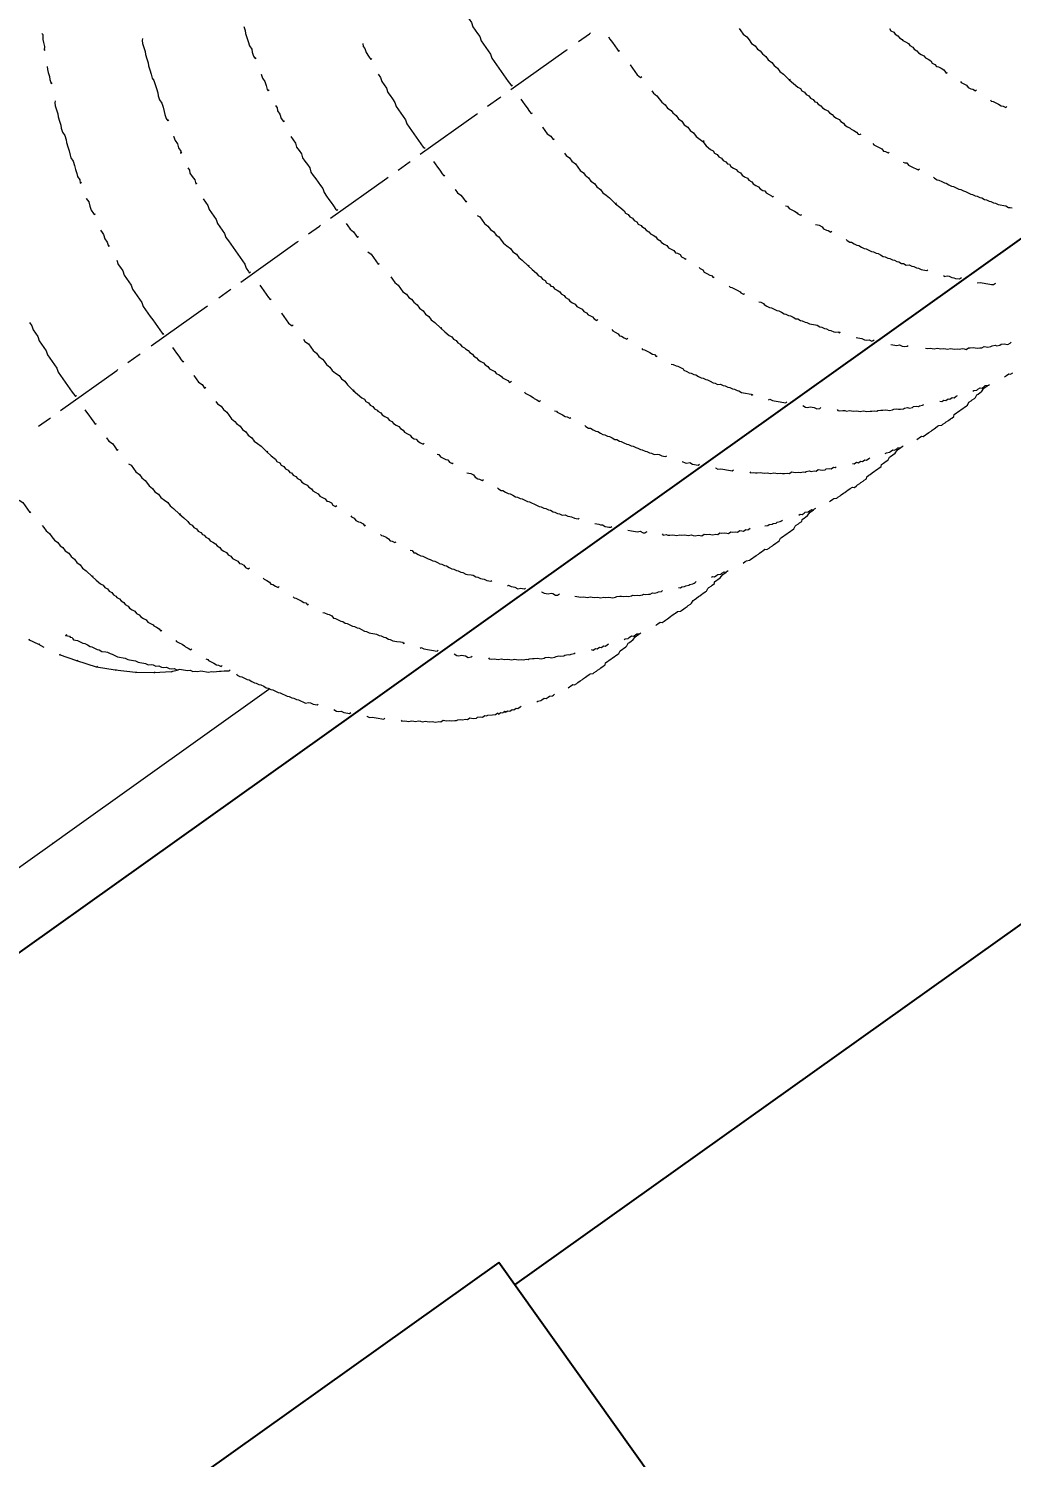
# Model space of a CAD drawing. Header units: feet. Extents: x 2321988 to 2329858, y 6722724 to 6730499.
# Drawn here: x 2326058.791 to 2326059.378, y 6726858.373 to 6726859.227 of the extents above; entities that cross this region are included whole.
import ezdxf

# ---------------------------------------------------------------- set-up
doc = ezdxf.new("R2010")
doc.units = ezdxf.units.FT
doc.header["$MEASUREMENT"] = 0
doc.header["$PDSIZE"] = 5
doc.layers.add('BESS Dimensions', color=3, linetype='Continuous')
doc.layers.add('C-BESS-EQUIPMENT', color=255, linetype='Continuous')
doc.styles.add('TG_DIMS', font='arial.ttf')
doc.dimstyles.new('TG-PROPOSED-ANNO', dxfattribs={"dimtxt": 0.1, "dimasz": 0.1, "dimexe": 0.05, "dimexo": 0.05, "dimgap": 0.02, "dimtad": 0, "dimtih": 1, "dimtoh": 1, "dimdsep": 46, "dimtxsty": 'TG_DIMS', "dimcen": 0, "dimclrd": 256, "dimclre": 256, "dimclrt": 256, "dimaunit": 1, "dimadec": 6, "dimazin": 2, "dimtfac": 1, "dimtofl": 0, "dimtmove": 1, "dimatfit": 3, "dimfxl": 1, "dimtolj": 1, "dimtzin": 0, "dimarcsym": 0})

# ---------------------------------------------------------------- blocks, each defined once
blk = doc.blocks.new('Midpoint Site Plan$0$P1730-01-0001')
at = {"color": 0, "linetype": 'ByBlock', "lineweight": -2}
blk.add_line((6.806, 34.998), (39.37, 34.998), dxfattribs=at)
blk.add_lwpolyline([(6.806, 35.194), (-6.806, 35.194), (-6.806, -35.194), (6.806, -35.194)], close=True, dxfattribs=at)
blk = doc.blocks.new('Midpoint Site Plan$0$A$C71e53a02')
at = {"lineweight": 9}
for points in [[(5.252, 2.275), (5.252, 2.266), (5.233, 2.236), (5.223, 2.217), (5.213, 2.188), (5.194, 2.168), (5.204, 2.168)], [(5.145, 2.061), (5.135, 2.042), (5.126, 2.022), (5.116, 1.993), (5.106, 1.973), (5.096, 1.944), (5.106, 1.944)], [(5.096, 1.944), (5.096, 1.944)], [(5.048, 1.827), (5.038, 1.817), (5.028, 1.798), (5.019, 1.769), (5.009, 1.739), (4.999, 1.72), (4.989, 1.691), (4.98, 1.661), (4.97, 1.642), (4.96, 1.613), (4.96, 1.584), (4.95, 1.554), (4.941, 1.535), (4.931, 1.506), (4.921, 1.476), (4.911, 1.447), (4.902, 1.428), (4.902, 1.398), (4.892, 1.369), (4.882, 1.34), (4.872, 1.311), (4.863, 1.291), (4.863, 1.262), (4.853, 1.242), (4.863, 1.242)], [(5.818, 1.827), (5.808, 1.817), (5.798, 1.798), (5.788, 1.769), (5.779, 1.739), (5.769, 1.72), (5.759, 1.691), (5.749, 1.661), (5.74, 1.642), (5.73, 1.613), (5.72, 1.584), (5.71, 1.554), (5.71, 1.535), (5.701, 1.506), (5.691, 1.476), (5.681, 1.447), (5.671, 1.428), (5.662, 1.398), (5.662, 1.369), (5.652, 1.34), (5.642, 1.311), (5.632, 1.291), (5.623, 1.262), (5.623, 1.242), (5.632, 1.242)], [(6.461, 1.476), (6.451, 1.447), (6.441, 1.428), (6.432, 1.398), (6.422, 1.369), (6.412, 1.34), (6.412, 1.311), (6.402, 1.291), (6.393, 1.262), (6.393, 1.242), (6.402, 1.242)], [(4.824, 1.126), (4.824, 1.096), (4.814, 1.067), (4.804, 1.038), (4.804, 1.009), (4.804, 0.999), (4.814, 0.999)], [(4.824, 1.126), (4.824, 1.126)], [(5.593, 1.126), (5.584, 1.096), (5.584, 1.067), (5.574, 1.038), (5.574, 1.009), (5.564, 0.999), (5.574, 0.999)], [(5.593, 1.126), (5.593, 1.126)], [(6.363, 1.126), (6.354, 1.096), (6.354, 1.067), (6.344, 1.038), (6.334, 1.009), (6.334, 0.999), (6.344, 0.999)], [(6.363, 1.126), (6.363, 1.126)], [(4.775, 0.882), (4.775, 0.862), (4.775, 0.843), (4.765, 0.814), (4.765, 0.784), (4.755, 0.755), (4.765, 0.755)], [(5.545, 0.882), (5.545, 0.862), (5.535, 0.843), (5.535, 0.814), (5.535, 0.784), (5.525, 0.755), (5.535, 0.755)], [(6.315, 0.882), (6.315, 0.862), (6.305, 0.843), (6.305, 0.814), (6.295, 0.784), (6.295, 0.755), (6.305, 0.755)], [(7.084, 0.882), (7.075, 0.862), (7.075, 0.843), (7.065, 0.814), (7.065, 0.784), (7.065, 0.755), (7.075, 0.755)], [(3.976, 0.638), (3.976, 0.609), (3.966, 0.58), (3.966, 0.551), (3.966, 0.521), (3.956, 0.492), (3.956, 0.463), (3.956, 0.434), (3.956, 0.404), (3.947, 0.375), (3.947, 0.346), (3.947, 0.317), (3.947, 0.287), (3.947, 0.258), (3.937, 0.229), (3.937, 0.2), (3.937, 0.171), (3.937, 0.141), (3.937, 0.112), (3.937, 0.083), (3.937, 0.054), (3.937, 0.024), (3.937, 0.015), (3.947, 0.015)], [(4.746, 0.638), (4.736, 0.609), (4.736, 0.58), (4.736, 0.551), (4.726, 0.521), (4.726, 0.492), (4.726, 0.463), (4.726, 0.434), (4.716, 0.404), (4.716, 0.375), (4.716, 0.346), (4.716, 0.317), (4.716, 0.287), (4.707, 0.258), (4.707, 0.229), (4.707, 0.2), (4.707, 0.171), (4.707, 0.141), (4.707, 0.112), (4.707, 0.083), (4.707, 0.054), (4.707, 0.024), (4.707, 0.015), (4.716, 0.015)], [(5.506, 0.638), (5.506, 0.609), (5.506, 0.58), (5.496, 0.551), (5.496, 0.521), (5.496, 0.492), (5.496, 0.463), (5.486, 0.434), (5.486, 0.404), (5.486, 0.375), (5.486, 0.346), (5.477, 0.317), (5.477, 0.287), (5.477, 0.258), (5.477, 0.229), (5.477, 0.2), (5.477, 0.171), (5.477, 0.141), (5.477, 0.112), (5.477, 0.083), (5.467, 0.054), (5.467, 0.024), (5.467, 0.015), (5.477, 0.015)], [(6.276, 0.638), (6.276, 0.609), (6.276, 0.58), (6.266, 0.551), (6.266, 0.521), (6.266, 0.492), (6.256, 0.463), (6.256, 0.434), (6.256, 0.404), (6.256, 0.375), (6.246, 0.346), (6.246, 0.317), (6.246, 0.287), (6.246, 0.258), (6.246, 0.229), (6.246, 0.2), (6.237, 0.171), (6.237, 0.141), (6.237, 0.112), (6.237, 0.083), (6.237, 0.054), (6.237, 0.024), (6.237, 0.015), (6.246, 0.015)], [(7.045, 0.638), (7.045, 0.609), (7.036, 0.58), (7.036, 0.551), (7.036, 0.521), (7.026, 0.492), (7.026, 0.463), (7.026, 0.434), (7.026, 0.404), (7.016, 0.375), (7.016, 0.346), (7.016, 0.317), (7.016, 0.287), (7.016, 0.258), (7.006, 0.229), (7.006, 0.2), (7.006, 0.171), (7.006, 0.141), (7.006, 0.112), (7.006, 0.083), (7.006, 0.054), (7.006, 0.024), (7.006, 0.015), (7.016, 0.015)], [(7.815, 0.638), (7.806, 0.609), (7.806, 0.58), (7.806, 0.551), (7.796, 0.521), (7.796, 0.492), (7.796, 0.463), (7.796, 0.434), (7.786, 0.404), (7.786, 0.375), (7.786, 0.346), (7.786, 0.317), (7.786, 0.287), (7.776, 0.258), (7.776, 0.229), (7.776, 0.2), (7.776, 0.171), (7.776, 0.141), (7.776, 0.112), (7.776, 0.083), (7.776, 0.054), (7.776, 0.024), (7.776, 0.015), (7.786, 0.015)], [(3.937, -0.102), (3.937, -0.122), (3.937, -0.151), (3.937, -0.18), (3.937, -0.21), (3.937, -0.229), (3.947, -0.229)], [(4.707, -0.102), (4.707, -0.122), (4.707, -0.151), (4.707, -0.18), (4.707, -0.21), (4.707, -0.229), (4.716, -0.229)], [(5.477, -0.102), (5.477, -0.122), (5.477, -0.151), (5.477, -0.18), (5.477, -0.21), (5.477, -0.229), (5.486, -0.229)], [(6.237, -0.102), (6.237, -0.122), (6.237, -0.151), (6.246, -0.18), (6.246, -0.21), (6.246, -0.229), (6.256, -0.229)], [(7.006, -0.102), (7.006, -0.122), (7.006, -0.151), (7.006, -0.18), (7.006, -0.21), (7.006, -0.229), (7.016, -0.229)], [(7.776, -0.102), (7.776, -0.122), (7.776, -0.151), (7.776, -0.18), (7.776, -0.21), (7.776, -0.229), (7.786, -0.229)], [(8.546, -0.102), (8.546, -0.122), (8.546, -0.151), (8.546, -0.18), (8.546, -0.21), (8.546, -0.229), (8.556, -0.229)], [(3.177, -0.356), (3.187, -0.385), (3.187, -0.414), (3.187, -0.443), (3.187, -0.473), (3.196, -0.473)], [(3.947, -0.356), (3.947, -0.356)], [(3.947, -0.356), (3.947, -0.385), (3.956, -0.414), (3.956, -0.443), (3.956, -0.473), (3.966, -0.473)], [(4.716, -0.356), (4.716, -0.356)], [(4.716, -0.356), (4.716, -0.385), (4.716, -0.414), (4.726, -0.443), (4.726, -0.473), (4.736, -0.473)], [(5.486, -0.356), (5.486, -0.356)], [(5.486, -0.356), (5.486, -0.385), (5.486, -0.414), (5.486, -0.443), (5.496, -0.473), (5.506, -0.473)], [(6.246, -0.356), (6.246, -0.356)], [(6.246, -0.356), (6.256, -0.385), (6.256, -0.414), (6.256, -0.443), (6.256, -0.473), (6.266, -0.473)], [(7.016, -0.356), (7.016, -0.356)], [(7.016, -0.356), (7.016, -0.385), (7.026, -0.414), (7.026, -0.443), (7.026, -0.473), (7.036, -0.473)], [(7.786, -0.356), (7.786, -0.356)], [(7.786, -0.356), (7.786, -0.385), (7.786, -0.414), (7.796, -0.443), (7.796, -0.473), (7.806, -0.473)], [(8.556, -0.356), (8.556, -0.356)], [(8.556, -0.356), (8.556, -0.385), (8.556, -0.414), (8.556, -0.443), (8.566, -0.473), (8.575, -0.473)], [(3.187, -0.473), (3.187, -0.473)], [(3.956, -0.473), (3.956, -0.473)], [(4.726, -0.473), (4.726, -0.473)], [(5.496, -0.473), (5.496, -0.473)], [(6.256, -0.473), (6.256, -0.473)], [(7.026, -0.473), (7.026, -0.473)], [(7.796, -0.473), (7.796, -0.473)], [(8.566, -0.473), (8.566, -0.473)], [(3.206, -0.599), (3.206, -0.619), (3.206, -0.648), (3.216, -0.677), (3.216, -0.706), (3.216, -0.736), (3.226, -0.765), (3.226, -0.794), (3.235, -0.814), (3.235, -0.843), (3.245, -0.872), (3.245, -0.901), (3.255, -0.931), (3.255, -0.96), (3.264, -0.989), (3.264, -1.018), (3.274, -1.048), (3.284, -1.106), (3.294, -1.145), (3.303, -1.184), (3.313, -1.203), (3.313, -1.223), (3.323, -1.242), (3.323, -1.262), (3.333, -1.281), (3.333, -1.301), (3.342, -1.32), (3.342, -1.33), (3.352, -1.35), (3.352, -1.369), (3.362, -1.389), (3.362, -1.408), (3.372, -1.428), (3.372, -1.447), (3.381, -1.467), (3.391, -1.486), (3.391, -1.506), (3.401, -1.525), (3.401, -1.545), (3.411, -1.564), (3.42, -1.584), (3.42, -1.603), (3.43, -1.622), (3.44, -1.642), (3.44, -1.652), (3.45, -1.671), (3.459, -1.691), (3.459, -1.71), (3.469, -1.71)], [(3.966, -0.599), (3.976, -0.619), (3.976, -0.648), (3.976, -0.677), (3.986, -0.706), (3.986, -0.736), (3.995, -0.765), (3.995, -0.794), (3.995, -0.814), (4.005, -0.843), (4.005, -0.872), (4.015, -0.901), (4.015, -0.931), (4.025, -0.96), (4.034, -0.989), (4.034, -1.018), (4.044, -1.048), (4.054, -1.106), (4.064, -1.145), (4.073, -1.184), (4.073, -1.203), (4.083, -1.223), (4.083, -1.242), (4.093, -1.262), (4.093, -1.281), (4.103, -1.301), (4.103, -1.32), (4.112, -1.33), (4.112, -1.35), (4.122, -1.369), (4.122, -1.389), (4.132, -1.408), (4.142, -1.428), (4.142, -1.447), (4.151, -1.467), (4.151, -1.486), (4.161, -1.506), (4.171, -1.525), (4.171, -1.545), (4.18, -1.564), (4.18, -1.584), (4.19, -1.603), (4.2, -1.622), (4.2, -1.642), (4.21, -1.652), (4.219, -1.671), (4.219, -1.691), (4.229, -1.71), (4.239, -1.71)], [(4.736, -0.599), (4.736, -0.619), (4.746, -0.648), (4.746, -0.677), (4.755, -0.706), (4.755, -0.736), (4.755, -0.765), (4.765, -0.794), (4.765, -0.814), (4.775, -0.843), (4.775, -0.872), (4.785, -0.901), (4.785, -0.931), (4.794, -0.96), (4.794, -0.989), (4.804, -1.018), (4.814, -1.048), (4.824, -1.106), (4.833, -1.145), (4.843, -1.184), (4.843, -1.203), (4.853, -1.223), (4.853, -1.242), (4.863, -1.262), (4.863, -1.281), (4.872, -1.301), (4.872, -1.32), (4.882, -1.33), (4.882, -1.35), (4.892, -1.369), (4.892, -1.389), (4.902, -1.408), (4.902, -1.428), (4.911, -1.447), (4.921, -1.467), (4.921, -1.486), (4.931, -1.506), (4.931, -1.525), (4.941, -1.545), (4.95, -1.564), (4.95, -1.584), (4.96, -1.603), (4.97, -1.622), (4.97, -1.642), (4.98, -1.652), (4.989, -1.671), (4.989, -1.691), (4.999, -1.71), (5.009, -1.71)], [(5.506, -0.599), (5.506, -0.619), (5.516, -0.648), (5.516, -0.677), (5.516, -0.706), (5.525, -0.736), (5.525, -0.765), (5.535, -0.794), (5.535, -0.814), (5.535, -0.843), (5.545, -0.872), (5.545, -0.901), (5.554, -0.931), (5.564, -0.96), (5.564, -0.989), (5.574, -1.018), (5.574, -1.048), (5.584, -1.106), (5.593, -1.145), (5.603, -1.184), (5.613, -1.203), (5.613, -1.223), (5.623, -1.242), (5.623, -1.262), (5.632, -1.281), (5.632, -1.301), (5.642, -1.32), (5.642, -1.33), (5.652, -1.35), (5.652, -1.369), (5.662, -1.389), (5.671, -1.408), (5.671, -1.428), (5.681, -1.447), (5.681, -1.467), (5.691, -1.486), (5.701, -1.506), (5.701, -1.525), (5.71, -1.545), (5.71, -1.564), (5.72, -1.584), (5.73, -1.603), (5.73, -1.622), (5.74, -1.642), (5.749, -1.652), (5.749, -1.671), (5.759, -1.691), (5.769, -1.71), (5.779, -1.71)], [(6.276, -0.599), (6.276, -0.619), (6.276, -0.648), (6.285, -0.677), (6.285, -0.706), (6.285, -0.736), (6.295, -0.765), (6.295, -0.794), (6.305, -0.814), (6.305, -0.843), (6.315, -0.872), (6.315, -0.901), (6.324, -0.931), (6.324, -0.96), (6.334, -0.989), (6.334, -1.018), (6.344, -1.048), (6.354, -1.106), (6.363, -1.145), (6.373, -1.184), (6.383, -1.203), (6.383, -1.223), (6.393, -1.242), (6.393, -1.262), (6.402, -1.281), (6.402, -1.301), (6.412, -1.32), (6.412, -1.33), (6.422, -1.35), (6.422, -1.369), (6.432, -1.389), (6.432, -1.408), (6.441, -1.428), (6.441, -1.447), (6.451, -1.467), (6.461, -1.486), (6.461, -1.506), (6.47, -1.525), (6.47, -1.545), (6.48, -1.564), (6.49, -1.584), (6.49, -1.603), (6.5, -1.622), (6.509, -1.642), (6.509, -1.652), (6.519, -1.671), (6.529, -1.691), (6.529, -1.71), (6.539, -1.71), (6.548, -1.71)], [(7.036, -0.599), (7.045, -0.619), (7.045, -0.648), (7.045, -0.677), (7.055, -0.706), (7.055, -0.736), (7.065, -0.765), (7.065, -0.794), (7.075, -0.814), (7.075, -0.843), (7.075, -0.872), (7.084, -0.901), (7.094, -0.931), (7.094, -0.96), (7.104, -0.989), (7.104, -1.018), (7.114, -1.048), (7.123, -1.106), (7.133, -1.145), (7.143, -1.184), (7.143, -1.203), (7.153, -1.223), (7.153, -1.242), (7.162, -1.262), (7.162, -1.281), (7.172, -1.301), (7.172, -1.32), (7.182, -1.33), (7.182, -1.35), (7.192, -1.369), (7.201, -1.389), (7.201, -1.408), (7.211, -1.428), (7.211, -1.447), (7.221, -1.467), (7.221, -1.486), (7.231, -1.506), (7.24, -1.525), (7.24, -1.545), (7.25, -1.564), (7.26, -1.584), (7.26, -1.603), (7.27, -1.622), (7.27, -1.642), (7.279, -1.652), (7.289, -1.671), (7.289, -1.691), (7.299, -1.71), (7.309, -1.71)], [(7.806, -0.599), (7.806, -0.619), (7.815, -0.648), (7.815, -0.677), (7.825, -0.706), (7.825, -0.736), (7.825, -0.765), (7.835, -0.794), (7.835, -0.814), (7.844, -0.843), (7.844, -0.872), (7.854, -0.901), (7.854, -0.931), (7.864, -0.96), (7.864, -0.989), (7.874, -1.018), (7.883, -1.048), (7.893, -1.106), (7.903, -1.145), (7.913, -1.184), (7.913, -1.203), (7.922, -1.223), (7.922, -1.242), (7.932, -1.262), (7.932, -1.281), (7.942, -1.301), (7.942, -1.32), (7.952, -1.34), (7.952, -1.35), (7.961, -1.369), (7.961, -1.389), (7.971, -1.408), (7.971, -1.428), (7.981, -1.447), (7.991, -1.467), (7.991, -1.486), (8, -1.506), (8, -1.525), (8.01, -1.545), (8.02, -1.564), (8.02, -1.584), (8.03, -1.603), (8.039, -1.622), (8.039, -1.642), (8.049, -1.652), (8.059, -1.671), (8.059, -1.691), (8.069, -1.71), (8.069, -1.72), (8.078, -1.72)], [(8.575, -0.599), (8.575, -0.619), (8.585, -0.648), (8.585, -0.677), (8.585, -0.706), (8.595, -0.736), (8.595, -0.765), (8.605, -0.794), (8.605, -0.814), (8.614, -0.843), (8.614, -0.872), (8.624, -0.901), (8.624, -0.931), (8.634, -0.96), (8.634, -0.989), (8.644, -1.018), (8.644, -1.048), (8.663, -1.106), (8.663, -1.145), (8.673, -1.184), (8.683, -1.203), (8.683, -1.223), (8.692, -1.242), (8.692, -1.262), (8.702, -1.281), (8.702, -1.301), (8.712, -1.32), (8.712, -1.34), (8.722, -1.35), (8.722, -1.369), (8.731, -1.389), (8.741, -1.408), (8.741, -1.428), (8.751, -1.447), (8.751, -1.467), (8.76, -1.486), (8.77, -1.506), (8.77, -1.525), (8.78, -1.545), (8.78, -1.564), (8.79, -1.584), (8.799, -1.603), (8.799, -1.622), (8.809, -1.642), (8.819, -1.652), (8.819, -1.671), (8.829, -1.691), (8.838, -1.71), (8.838, -1.72), (8.848, -1.72)], [(9.345, -0.599), (9.345, -0.619), (9.345, -0.648), (9.355, -0.677), (9.355, -0.706), (9.355, -0.736), (9.365, -0.765), (9.365, -0.794), (9.374, -0.814), (9.374, -0.843), (9.384, -0.872), (9.384, -0.901), (9.394, -0.931), (9.394, -0.96), (9.404, -0.989), (9.404, -1.018), (9.413, -1.048), (9.423, -1.106), (9.433, -1.145), (9.443, -1.184), (9.452, -1.203), (9.452, -1.223), (9.462, -1.242), (9.462, -1.262), (9.472, -1.281), (9.472, -1.301), (9.482, -1.32), (9.482, -1.34), (9.491, -1.35), (9.491, -1.369), (9.501, -1.389), (9.501, -1.408), (9.511, -1.428), (9.521, -1.447), (9.521, -1.467), (9.53, -1.486), (9.53, -1.506), (9.54, -1.525), (9.55, -1.545), (9.55, -1.564), (9.56, -1.584), (9.56, -1.603), (9.569, -1.622), (9.579, -1.642), (9.579, -1.652), (9.589, -1.671), (9.599, -1.691), (9.599, -1.71), (9.608, -1.72), (9.618, -1.72)], [(10.222, -1.223), (10.222, -1.242), (10.232, -1.262), (10.232, -1.281), (10.242, -1.301), (10.242, -1.32), (10.251, -1.34), (10.251, -1.35), (10.261, -1.369), (10.271, -1.389), (10.271, -1.408), (10.281, -1.428), (10.281, -1.447), (10.29, -1.467), (10.29, -1.486), (10.3, -1.506), (10.31, -1.525), (10.31, -1.545), (10.32, -1.564), (10.329, -1.584), (10.329, -1.603), (10.339, -1.622), (10.339, -1.642), (10.349, -1.652), (10.359, -1.671), (10.368, -1.691), (10.368, -1.71), (10.368, -1.72), (10.378, -1.72)], [(3.284, -1.106), (3.294, -1.106)], [(4.054, -1.106), (4.064, -1.106)], [(4.824, -1.106), (4.833, -1.106)], [(5.584, -1.106), (5.593, -1.106)], [(6.354, -1.106), (6.363, -1.106)], [(7.123, -1.106), (7.133, -1.106)], [(7.893, -1.106), (7.903, -1.106)], [(8.663, -1.106), (8.673, -1.106)], [(9.423, -1.106), (9.433, -1.106)], [(2.69, -1.281), (2.651, -1.213), (2.66, -1.213)], [(2.709, -1.32), (2.69, -1.281), (2.699, -1.281)], [(2.845, -1.535), (2.767, -1.428), (2.777, -1.428)], [(2.884, -1.34), (2.894, -1.34), (2.884, -1.34), (2.894, -1.35), (2.904, -1.359), (2.904, -1.369), (2.914, -1.379), (2.914, -1.389), (2.914, -1.398), (2.923, -1.408), (2.933, -1.418), (2.943, -1.437), (2.953, -1.457), (2.962, -1.467), (2.972, -1.486), (2.982, -1.506), (2.992, -1.515), (3.001, -1.535), (3.011, -1.554), (3.021, -1.564), (3.031, -1.584), (3.05, -1.603), (3.06, -1.613), (3.07, -1.632), (3.079, -1.642), (3.089, -1.661), (3.099, -1.681), (3.109, -1.691), (3.128, -1.71), (3.138, -1.72), (3.148, -1.739), (3.157, -1.749), (3.177, -1.769), (3.187, -1.778), (3.196, -1.798), (3.206, -1.808), (3.226, -1.827), (3.235, -1.837), (3.245, -1.856), (3.264, -1.866), (3.274, -1.876), (3.284, -1.895), (3.303, -1.905), (3.313, -1.925), (3.323, -1.934), (3.342, -1.944), (3.352, -1.964), (3.362, -1.973), (3.381, -1.983), (3.391, -2.003), (3.411, -2.012), (3.42, -2.022), (3.44, -2.042), (3.45, -2.051), (3.469, -2.061), (3.479, -2.08), (3.498, -2.09), (3.508, -2.1), (3.528, -2.11), (3.537, -2.119), (3.557, -2.139), (3.567, -2.149), (3.586, -2.158), (3.596, -2.168), (3.615, -2.178), (3.635, -2.188), (3.645, -2.197), (3.664, -2.207), (3.693, -2.227), (3.703, -2.227)], [(2.933, -1.652), (2.845, -1.535), (2.855, -1.535)], [(3.031, -1.749), (2.933, -1.652), (2.943, -1.652)], [(3.459, -1.71), (3.459, -1.71)], [(4.229, -1.71), (4.229, -1.71)], [(4.999, -1.71), (4.999, -1.71)], [(5.769, -1.71), (5.769, -1.71)], [(7.299, -1.71), (7.299, -1.71)], [(3.138, -1.847), (3.031, -1.749), (3.04, -1.749)], [(3.508, -1.827), (3.508, -1.837), (3.518, -1.856), (3.528, -1.876), (3.537, -1.895), (3.537, -1.905), (3.547, -1.925), (3.557, -1.944), (3.567, -1.944)], [(4.278, -1.827), (4.278, -1.837), (4.288, -1.856), (4.297, -1.876), (4.297, -1.895), (4.307, -1.905), (4.317, -1.925), (4.327, -1.944), (4.336, -1.944)], [(5.048, -1.827), (5.048, -1.837), (5.058, -1.856), (5.058, -1.876), (5.067, -1.895), (5.077, -1.905), (5.087, -1.925), (5.087, -1.944), (5.096, -1.944)], [(5.808, -1.827), (5.818, -1.837), (5.818, -1.856), (5.827, -1.876), (5.837, -1.895), (5.847, -1.905), (5.847, -1.925), (5.857, -1.944), (5.866, -1.944)], [(6.578, -1.827), (6.578, -1.837), (6.587, -1.856), (6.597, -1.876), (6.607, -1.895), (6.607, -1.905), (6.617, -1.925), (6.626, -1.944), (6.636, -1.944)], [(7.348, -1.827), (7.348, -1.837), (7.357, -1.856), (7.367, -1.876), (7.367, -1.895), (7.377, -1.905), (7.386, -1.925), (7.396, -1.944), (7.406, -1.944)], [(8.117, -1.827), (8.117, -1.837), (8.127, -1.856), (8.127, -1.876), (8.137, -1.895), (8.147, -1.915), (8.156, -1.925), (8.156, -1.944), (8.166, -1.944)], [(8.877, -1.827), (8.887, -1.837), (8.887, -1.856), (8.897, -1.876), (8.907, -1.895), (8.916, -1.915), (8.916, -1.925), (8.926, -1.944), (8.936, -1.944)], [(9.647, -1.827), (9.647, -1.837), (9.657, -1.856), (9.667, -1.876), (9.677, -1.895), (9.677, -1.915), (9.686, -1.925), (9.696, -1.944), (9.706, -1.944)], [(10.417, -1.827), (10.417, -1.837), (10.427, -1.856), (10.437, -1.876), (10.437, -1.895), (10.446, -1.915), (10.456, -1.925), (10.466, -1.944), (10.476, -1.944)], [(3.245, -1.925), (3.138, -1.847), (3.148, -1.847)], [(3.352, -1.993), (3.245, -1.925), (3.255, -1.925)], [(3.401, -2.012), (3.352, -1.993), (3.362, -1.993)], [(3.606, -2.061), (3.615, -2.071), (3.615, -2.08), (3.625, -2.1), (3.635, -2.119), (3.645, -2.139), (3.654, -2.149), (3.664, -2.168), (3.674, -2.168)], [(4.375, -2.061), (4.375, -2.071), (4.385, -2.08), (4.395, -2.1), (4.405, -2.119), (4.414, -2.139), (4.424, -2.149), (4.424, -2.168), (4.434, -2.168)], [(5.145, -2.061), (5.145, -2.071), (5.155, -2.08), (5.165, -2.1), (5.174, -2.119), (5.174, -2.139), (5.184, -2.149), (5.194, -2.168), (5.204, -2.168)], [(5.905, -2.061), (5.915, -2.071), (5.925, -2.08), (5.935, -2.1), (5.935, -2.119), (5.944, -2.139), (5.954, -2.149), (5.964, -2.168), (5.974, -2.168)], [(6.675, -2.061), (6.685, -2.071), (6.685, -2.08), (6.695, -2.1), (6.704, -2.119), (6.714, -2.139), (6.724, -2.149), (6.734, -2.168), (6.743, -2.168)], [(7.445, -2.061), (7.445, -2.071), (7.455, -2.08), (7.464, -2.1), (7.474, -2.119), (7.484, -2.139), (7.494, -2.149), (7.494, -2.168), (7.503, -2.168)], [(8.215, -2.061), (8.215, -2.071), (8.225, -2.08), (8.234, -2.1), (8.244, -2.119), (8.254, -2.139), (8.254, -2.149), (8.264, -2.168), (8.273, -2.168)], [(8.975, -2.061), (8.985, -2.071), (8.994, -2.08), (9.004, -2.1), (9.004, -2.119), (9.014, -2.139), (9.024, -2.149), (9.033, -2.168), (9.043, -2.168)], [(9.745, -2.061), (9.754, -2.071), (9.764, -2.08), (9.764, -2.1), (9.774, -2.119), (9.784, -2.139), (9.793, -2.149), (9.803, -2.168), (9.813, -2.168)], [(10.515, -2.061), (10.515, -2.071), (10.524, -2.08), (10.534, -2.1), (10.544, -2.119), (10.554, -2.139), (10.563, -2.149), (10.573, -2.168), (10.583, -2.168)], [(3.722, -2.275), (3.722, -2.285), (3.732, -2.305), (3.742, -2.314), (3.752, -2.334), (3.761, -2.353), (3.771, -2.363), (3.781, -2.383), (3.791, -2.402), (3.8, -2.412), (3.81, -2.431), (3.82, -2.441), (3.83, -2.461), (3.839, -2.48), (3.849, -2.49), (3.859, -2.509), (3.869, -2.519), (3.878, -2.538), (3.888, -2.558), (3.898, -2.568), (3.908, -2.587), (3.917, -2.597), (3.927, -2.616), (3.937, -2.626), (3.947, -2.646), (3.956, -2.655), (3.966, -2.675), (3.976, -2.685), (3.986, -2.704), (3.995, -2.714), (4.005, -2.733), (4.025, -2.743), (4.034, -2.753), (4.044, -2.772), (4.054, -2.782), (4.064, -2.792), (4.073, -2.792)], [(4.483, -2.275), (4.492, -2.285), (4.502, -2.305), (4.512, -2.314), (4.522, -2.334), (4.522, -2.353), (4.531, -2.363), (4.541, -2.383), (4.551, -2.402), (4.561, -2.412), (4.57, -2.431), (4.58, -2.441), (4.59, -2.461), (4.6, -2.48), (4.609, -2.49), (4.619, -2.509), (4.629, -2.519), (4.638, -2.538), (4.648, -2.558), (4.658, -2.568), (4.668, -2.587), (4.677, -2.597), (4.697, -2.616), (4.707, -2.626), (4.716, -2.646), (4.726, -2.655), (4.736, -2.675), (4.746, -2.685), (4.755, -2.704), (4.765, -2.714), (4.775, -2.733), (4.785, -2.743), (4.794, -2.753), (4.814, -2.772), (4.824, -2.782), (4.824, -2.792), (4.833, -2.792)], [(5.252, -2.275), (5.262, -2.285), (5.262, -2.305), (5.272, -2.314), (5.282, -2.334), (5.291, -2.353), (5.301, -2.363), (5.311, -2.383), (5.321, -2.402), (5.33, -2.412), (5.34, -2.431), (5.35, -2.441), (5.36, -2.461), (5.369, -2.48), (5.379, -2.49), (5.389, -2.509), (5.399, -2.519), (5.408, -2.538), (5.418, -2.558), (5.428, -2.568), (5.438, -2.587), (5.447, -2.597), (5.457, -2.616), (5.467, -2.626), (5.477, -2.646), (5.486, -2.655), (5.506, -2.675), (5.516, -2.685), (5.525, -2.704), (5.535, -2.714), (5.545, -2.733), (5.554, -2.743), (5.564, -2.753), (5.574, -2.772), (5.584, -2.782), (5.593, -2.792), (5.603, -2.792)], [(6.022, -2.275), (6.022, -2.285), (6.032, -2.305), (6.042, -2.314), (6.051, -2.334), (6.061, -2.353), (6.071, -2.363), (6.081, -2.383), (6.09, -2.402), (6.1, -2.412), (6.11, -2.431), (6.12, -2.441), (6.129, -2.461), (6.139, -2.48), (6.149, -2.49), (6.159, -2.509), (6.168, -2.519), (6.178, -2.538), (6.188, -2.558), (6.198, -2.568), (6.207, -2.587), (6.217, -2.597), (6.227, -2.616), (6.237, -2.626), (6.246, -2.646), (6.256, -2.655), (6.266, -2.675), (6.276, -2.685), (6.285, -2.704), (6.305, -2.714), (6.315, -2.733), (6.324, -2.743), (6.334, -2.753), (6.344, -2.772), (6.354, -2.782), (6.363, -2.792), (6.373, -2.792)], [(6.792, -2.275), (6.792, -2.285), (6.802, -2.305), (6.812, -2.314), (6.821, -2.334), (6.831, -2.353), (6.841, -2.363), (6.851, -2.383), (6.86, -2.402), (6.87, -2.412), (6.88, -2.431), (6.89, -2.441), (6.899, -2.461), (6.909, -2.48), (6.919, -2.49), (6.928, -2.509), (6.938, -2.519), (6.948, -2.538), (6.958, -2.558), (6.967, -2.568), (6.977, -2.587), (6.987, -2.597), (6.997, -2.616), (7.006, -2.626), (7.016, -2.646), (7.026, -2.655), (7.036, -2.675), (7.045, -2.685), (7.055, -2.704), (7.065, -2.714), (7.075, -2.733), (7.094, -2.743), (7.104, -2.753), (7.114, -2.772), (7.123, -2.782), (7.133, -2.792), (7.143, -2.792)], [(7.552, -2.275), (7.562, -2.285), (7.572, -2.305), (7.581, -2.314), (7.591, -2.334), (7.601, -2.353), (7.601, -2.363), (7.611, -2.383), (7.62, -2.402), (7.63, -2.412), (7.64, -2.431), (7.65, -2.441), (7.659, -2.461), (7.669, -2.48), (7.679, -2.49), (7.689, -2.509), (7.698, -2.519), (7.708, -2.538), (7.718, -2.558), (7.728, -2.568), (7.737, -2.587), (7.757, -2.597), (7.767, -2.616), (7.776, -2.626), (7.786, -2.646), (7.796, -2.655), (7.806, -2.675), (7.815, -2.685), (7.825, -2.704), (7.835, -2.714), (7.844, -2.733), (7.854, -2.743), (7.864, -2.753), (7.883, -2.772), (7.893, -2.782), (7.893, -2.792), (7.903, -2.792)], [(8.322, -2.275), (8.332, -2.285), (8.341, -2.305), (8.341, -2.314), (8.351, -2.334), (8.361, -2.353), (8.371, -2.363), (8.38, -2.383), (8.39, -2.402), (8.4, -2.412), (8.41, -2.431), (8.419, -2.451), (8.429, -2.461), (8.439, -2.48), (8.449, -2.49), (8.458, -2.509), (8.468, -2.529), (8.478, -2.538), (8.488, -2.558), (8.497, -2.568), (8.507, -2.587), (8.517, -2.597), (8.527, -2.616), (8.536, -2.626), (8.556, -2.646), (8.566, -2.655), (8.575, -2.675), (8.585, -2.685), (8.595, -2.704), (8.605, -2.714), (8.614, -2.733), (8.624, -2.743), (8.634, -2.763), (8.644, -2.772), (8.663, -2.782), (8.663, -2.792), (8.673, -2.792)], [(9.092, -2.275), (9.092, -2.285), (9.102, -2.305), (9.111, -2.314), (9.121, -2.334), (9.131, -2.353), (9.141, -2.363), (9.15, -2.383), (9.16, -2.402), (9.17, -2.412), (9.18, -2.431), (9.189, -2.451), (9.199, -2.461), (9.209, -2.48), (9.219, -2.49), (9.228, -2.509), (9.238, -2.529), (9.248, -2.538), (9.257, -2.558), (9.267, -2.568), (9.277, -2.587), (9.287, -2.597), (9.296, -2.616), (9.306, -2.626), (9.316, -2.646), (9.326, -2.655), (9.335, -2.675), (9.355, -2.685), (9.365, -2.704), (9.374, -2.714), (9.384, -2.733), (9.394, -2.743), (9.404, -2.763), (9.413, -2.772), (9.423, -2.782), (9.433, -2.792), (9.443, -2.792)], [(9.862, -2.275), (9.862, -2.285), (9.871, -2.305), (9.881, -2.314), (9.891, -2.334), (9.901, -2.353), (9.91, -2.363), (9.92, -2.383), (9.93, -2.402), (9.94, -2.412), (9.949, -2.431), (9.959, -2.451), (9.969, -2.461), (9.979, -2.48), (9.988, -2.49), (9.998, -2.509), (10.008, -2.529), (10.018, -2.538), (10.027, -2.558), (10.037, -2.568), (10.047, -2.587), (10.057, -2.597), (10.066, -2.616), (10.076, -2.626), (10.086, -2.646), (10.096, -2.655), (10.105, -2.675), (10.115, -2.685), (10.125, -2.704), (10.135, -2.714), (10.154, -2.733), (10.164, -2.743), (10.173, -2.763), (10.183, -2.772), (10.193, -2.782)], [(0, -2.5), (0.029, -2.5), (1.939, -2.5), (2.115, -2.5), (2.124, -2.5)], [(1.939, -2.5), (1.949, -2.5)], [(2.115, -2.5), (3.849, -2.5), (3.859, -2.5)], [(4.142, -2.889), (4.142, -2.889)], [(4.142, -2.889), (4.151, -2.909), (4.161, -2.919), (4.18, -2.928), (4.19, -2.948), (4.2, -2.958), (4.21, -2.967), (4.219, -2.977), (4.229, -2.977)], [(4.902, -2.889), (4.911, -2.889), (4.921, -2.909), (4.931, -2.919), (4.941, -2.928), (4.96, -2.948), (4.97, -2.958), (4.98, -2.967), (4.989, -2.977), (4.999, -2.977)], [(5.671, -2.889), (5.681, -2.889), (5.691, -2.909), (5.701, -2.919), (5.71, -2.928), (5.72, -2.948), (5.74, -2.958), (5.749, -2.967), (5.759, -2.977), (5.769, -2.977)], [(6.441, -2.889), (6.441, -2.889)], [(6.441, -2.889), (6.461, -2.909), (6.47, -2.919), (6.48, -2.928), (6.49, -2.948), (6.5, -2.958), (6.509, -2.967), (6.519, -2.977), (6.529, -2.977)], [(7.211, -2.889), (7.211, -2.889)], [(7.211, -2.889), (7.221, -2.909), (7.231, -2.919), (7.25, -2.928), (7.26, -2.948), (7.27, -2.958), (7.279, -2.967), (7.289, -2.977), (7.299, -2.977)], [(7.971, -2.889), (7.981, -2.889), (7.991, -2.909), (8, -2.919), (8.01, -2.928), (8.03, -2.948), (8.039, -2.958), (8.049, -2.967), (8.059, -2.977), (8.069, -2.977)], [(8.741, -2.889), (8.751, -2.899), (8.76, -2.909), (8.77, -2.919), (8.78, -2.938), (8.79, -2.948), (8.809, -2.958), (8.819, -2.977), (8.829, -2.977), (8.838, -2.977)], [(9.511, -2.889), (9.511, -2.899), (9.53, -2.909), (9.54, -2.919), (9.55, -2.938), (9.56, -2.948), (9.569, -2.958), (9.589, -2.977), (9.599, -2.977), (9.608, -2.977)], [(4.307, -3.065), (4.307, -3.065)], [(4.307, -3.065), (4.317, -3.084), (4.336, -3.094), (4.346, -3.104), (4.356, -3.113), (4.366, -3.123), (4.385, -3.143), (4.395, -3.152), (4.405, -3.152)], [(5.077, -3.065), (5.077, -3.065)], [(5.077, -3.065), (5.087, -3.084), (5.096, -3.094), (5.116, -3.104), (5.126, -3.113), (5.135, -3.123), (5.145, -3.143), (5.165, -3.152), (5.174, -3.152)], [(5.847, -3.065), (5.847, -3.065)], [(5.847, -3.065), (5.857, -3.084), (5.866, -3.094), (5.876, -3.104), (5.896, -3.113), (5.905, -3.123), (5.915, -3.143), (5.925, -3.152), (5.935, -3.152), (5.944, -3.152)], [(6.607, -3.065), (6.607, -3.065)], [(6.607, -3.065), (6.626, -3.084), (6.636, -3.094), (6.646, -3.104), (6.656, -3.113), (6.675, -3.123), (6.685, -3.143), (6.695, -3.152), (6.704, -3.152), (6.714, -3.152)], [(7.377, -3.065), (7.377, -3.065)], [(7.377, -3.065), (7.386, -3.084), (7.406, -3.094), (7.416, -3.104), (7.425, -3.113), (7.435, -3.123), (7.455, -3.143), (7.464, -3.152), (7.474, -3.152)], [(8.147, -3.065), (8.147, -3.065)], [(8.147, -3.065), (8.156, -3.084), (8.166, -3.094), (8.186, -3.104), (8.195, -3.113), (8.205, -3.123), (8.215, -3.143), (8.234, -3.152), (8.244, -3.152)], [(4.395, -3.152), (4.395, -3.152)], [(5.165, -3.152), (5.165, -3.152)], [(7.464, -3.152), (7.464, -3.152)], [(8.234, -3.152), (8.234, -3.152)], [(8.916, -3.074), (8.916, -3.074)], [(8.916, -3.074), (8.926, -3.084), (8.936, -3.094), (8.946, -3.104), (8.965, -3.113), (8.975, -3.133), (8.985, -3.143), (9.004, -3.152), (9.014, -3.152)], [(9.004, -3.152), (9.004, -3.152)], [(9.677, -3.074), (9.677, -3.074)], [(9.677, -3.074), (9.696, -3.084), (9.706, -3.094), (9.715, -3.104), (9.725, -3.113), (9.745, -3.133), (9.754, -3.143), (9.764, -3.152), (9.774, -3.152), (9.784, -3.152)], [(4.492, -3.23), (4.492, -3.24), (4.512, -3.25), (4.522, -3.26), (4.531, -3.269), (4.551, -3.279), (4.561, -3.289), (4.57, -3.299), (4.59, -3.308), (4.6, -3.318), (4.609, -3.328), (4.629, -3.338), (4.638, -3.347), (4.648, -3.357), (4.668, -3.367), (4.677, -3.377), (4.687, -3.386), (4.707, -3.396), (4.716, -3.406), (4.736, -3.406), (4.746, -3.416), (4.755, -3.425), (4.775, -3.435), (4.785, -3.445), (4.804, -3.455), (4.814, -3.464), (4.824, -3.464), (4.843, -3.474), (4.853, -3.484), (4.872, -3.493), (4.882, -3.503), (4.902, -3.503), (4.911, -3.513), (4.921, -3.523), (4.941, -3.532), (4.95, -3.532), (4.97, -3.542), (4.98, -3.552), (4.999, -3.552), (5.009, -3.562), (5.019, -3.562), (5.048, -3.581), (5.067, -3.591), (5.087, -3.591), (5.087, -3.601), (5.096, -3.601), (5.106, -3.601), (5.116, -3.61), (5.126, -3.61), (5.135, -3.61), (5.145, -3.62), (5.155, -3.62), (5.165, -3.63), (5.184, -3.63), (5.194, -3.64), (5.213, -3.64), (5.223, -3.649), (5.243, -3.649), (5.252, -3.649)], [(5.262, -3.23), (5.262, -3.24), (5.272, -3.25), (5.291, -3.26), (5.301, -3.269), (5.311, -3.279), (5.33, -3.289), (5.34, -3.299), (5.35, -3.308), (5.369, -3.318), (5.379, -3.328), (5.389, -3.338), (5.408, -3.347), (5.418, -3.357), (5.428, -3.367), (5.447, -3.377), (5.457, -3.386), (5.477, -3.396), (5.486, -3.406), (5.496, -3.406), (5.516, -3.416), (5.525, -3.425), (5.545, -3.435), (5.554, -3.445), (5.564, -3.455), (5.584, -3.464), (5.593, -3.464), (5.613, -3.474), (5.623, -3.484), (5.632, -3.493), (5.652, -3.503), (5.662, -3.503), (5.681, -3.513), (5.691, -3.523), (5.71, -3.532), (5.72, -3.532), (5.74, -3.542), (5.749, -3.552), (5.759, -3.552), (5.779, -3.562), (5.788, -3.562)], [(6.022, -3.23), (6.032, -3.24), (6.042, -3.25), (6.051, -3.26), (6.071, -3.269), (6.081, -3.279), (6.09, -3.289), (6.11, -3.299), (6.12, -3.308), (6.129, -3.318), (6.149, -3.328), (6.159, -3.338), (6.168, -3.347), (6.188, -3.357), (6.198, -3.367), (6.217, -3.377), (6.227, -3.386), (6.237, -3.396), (6.256, -3.406), (6.266, -3.406), (6.285, -3.416), (6.295, -3.425), (6.305, -3.435), (6.324, -3.445), (6.334, -3.455), (6.354, -3.464), (6.363, -3.464), (6.373, -3.474), (6.393, -3.484), (6.402, -3.493), (6.422, -3.503), (6.432, -3.503), (6.441, -3.513), (6.461, -3.523), (6.47, -3.532), (6.49, -3.532), (6.5, -3.542), (6.519, -3.552), (6.529, -3.552), (6.548, -3.562), (6.558, -3.562)], [(6.792, -3.23), (6.792, -3.24), (6.812, -3.25), (6.821, -3.26), (6.831, -3.269), (6.851, -3.279), (6.86, -3.289), (6.87, -3.299), (6.89, -3.308), (6.899, -3.318), (6.919, -3.328), (6.928, -3.338), (6.938, -3.347), (6.958, -3.357), (6.967, -3.367), (6.977, -3.377), (6.997, -3.386), (7.006, -3.396), (7.016, -3.406), (7.036, -3.406), (7.045, -3.416), (7.065, -3.425), (7.075, -3.435), (7.084, -3.445), (7.104, -3.455), (7.114, -3.464), (7.133, -3.464), (7.143, -3.474), (7.162, -3.484), (7.172, -3.493), (7.182, -3.503), (7.201, -3.503), (7.211, -3.513), (7.231, -3.523), (7.24, -3.532), (7.26, -3.532), (7.27, -3.542), (7.279, -3.552), (7.299, -3.552), (7.309, -3.562), (7.318, -3.562), (7.328, -3.562)], [(7.562, -3.23), (7.562, -3.24), (7.581, -3.25), (7.591, -3.26), (7.601, -3.269), (7.62, -3.279), (7.63, -3.289), (7.64, -3.299), (7.659, -3.308), (7.669, -3.318), (7.679, -3.328), (7.698, -3.338), (7.708, -3.347), (7.718, -3.357), (7.737, -3.367), (7.747, -3.377), (7.757, -3.386), (7.776, -3.396), (7.786, -3.406), (7.806, -3.406), (7.815, -3.416), (7.825, -3.425), (7.844, -3.435), (7.854, -3.445), (7.874, -3.455), (7.883, -3.464), (7.893, -3.464), (7.913, -3.474), (7.922, -3.484), (7.942, -3.493), (7.952, -3.503), (7.971, -3.503), (7.981, -3.513), (7.991, -3.523), (8.01, -3.532), (8.02, -3.532), (8.039, -3.542), (8.049, -3.552), (8.069, -3.552), (8.078, -3.562), (8.088, -3.562)], [(8.332, -3.23), (8.332, -3.24), (8.341, -3.25), (8.361, -3.26), (8.371, -3.269), (8.38, -3.279), (8.4, -3.289), (8.41, -3.299), (8.419, -3.308), (8.439, -3.318), (8.449, -3.328), (8.458, -3.338), (8.478, -3.347), (8.488, -3.357), (8.497, -3.367), (8.517, -3.377), (8.527, -3.386), (8.546, -3.396), (8.556, -3.406), (8.566, -3.406), (8.585, -3.416), (8.595, -3.425), (8.614, -3.435), (8.624, -3.445), (8.634, -3.455), (8.653, -3.464), (8.663, -3.464), (8.683, -3.474), (8.692, -3.484), (8.702, -3.493), (8.722, -3.503), (8.731, -3.503), (8.751, -3.513), (8.76, -3.523), (8.78, -3.532), (8.79, -3.532), (8.809, -3.542), (8.819, -3.552), (8.829, -3.552), (8.848, -3.562), (8.858, -3.562)], [(9.102, -3.24), (9.102, -3.24)], [(9.102, -3.24), (9.111, -3.25), (9.131, -3.26), (9.141, -3.269), (9.15, -3.279), (9.17, -3.289), (9.18, -3.299), (9.189, -3.308), (9.209, -3.318), (9.219, -3.328), (9.228, -3.338), (9.248, -3.347), (9.257, -3.357), (9.267, -3.367), (9.287, -3.377), (9.296, -3.386), (9.316, -3.396), (9.326, -3.406), (9.335, -3.416), (9.355, -3.416), (9.365, -3.425), (9.384, -3.435), (9.394, -3.445), (9.404, -3.455), (9.423, -3.464), (9.433, -3.474), (9.452, -3.474), (9.462, -3.484), (9.472, -3.493), (9.491, -3.503), (9.501, -3.503), (9.521, -3.513), (9.53, -3.523), (9.55, -3.532), (9.56, -3.532), (9.579, -3.542), (9.589, -3.552), (9.599, -3.562), (9.618, -3.562), (9.628, -3.562)], [(5.009, -3.562), (5.009, -3.562)], [(5.779, -3.562), (5.779, -3.562)], [(6.548, -3.562), (6.548, -3.562)], [(8.078, -3.562), (8.078, -3.562)], [(8.848, -3.562), (8.848, -3.562)], [(9.618, -3.562), (9.618, -3.562)], [(5.126, -3.61), (5.135, -3.62), (5.155, -3.62)], [(5.243, -3.649), (5.243, -3.649)], [(5.36, -3.688), (5.369, -3.688), (5.389, -3.698), (5.399, -3.698), (5.418, -3.698), (5.428, -3.708), (5.447, -3.708), (5.457, -3.708), (5.477, -3.718), (5.486, -3.718), (5.496, -3.718)], [(5.896, -3.61), (5.905, -3.62), (5.925, -3.62), (5.935, -3.63), (5.954, -3.63), (5.964, -3.64), (5.983, -3.64), (5.993, -3.649), (6.012, -3.649), (6.022, -3.649)], [(6.012, -3.649), (6.012, -3.649)], [(6.129, -3.688), (6.139, -3.688), (6.159, -3.698), (6.168, -3.698), (6.188, -3.698), (6.198, -3.708), (6.217, -3.708), (6.227, -3.708), (6.246, -3.718), (6.256, -3.718)], [(6.665, -3.61), (6.675, -3.62), (6.685, -3.62), (6.704, -3.63), (6.714, -3.63), (6.734, -3.64), (6.743, -3.64), (6.763, -3.649), (6.773, -3.649), (6.782, -3.649), (6.792, -3.649)], [(6.899, -3.688), (6.909, -3.688), (6.919, -3.698), (6.938, -3.698), (6.948, -3.698), (6.967, -3.708), (6.977, -3.708), (6.997, -3.708), (7.006, -3.718), (7.016, -3.718), (7.026, -3.718)], [(7.425, -3.61), (7.445, -3.62), (7.455, -3.62), (7.474, -3.63), (7.484, -3.63), (7.503, -3.64), (7.513, -3.64), (7.533, -3.649), (7.542, -3.649), (7.552, -3.649)], [(7.542, -3.649), (7.542, -3.649)], [(7.669, -3.688), (7.679, -3.688), (7.689, -3.698), (7.708, -3.698), (7.718, -3.698), (7.737, -3.708), (7.747, -3.708), (7.767, -3.708), (7.776, -3.718), (7.786, -3.718), (7.796, -3.718)], [(8.195, -3.61), (8.205, -3.62), (8.225, -3.62), (8.234, -3.63), (8.254, -3.63), (8.264, -3.64), (8.283, -3.64), (8.293, -3.649), (8.312, -3.649), (8.322, -3.649)], [(8.312, -3.649), (8.312, -3.649)], [(8.429, -3.688), (8.439, -3.688), (8.458, -3.698), (8.468, -3.698), (8.488, -3.698), (8.497, -3.708), (8.517, -3.708), (8.527, -3.708), (8.546, -3.718), (8.556, -3.718), (8.566, -3.718)], [(8.965, -3.61), (8.975, -3.62), (8.994, -3.62), (9.004, -3.63), (9.024, -3.63), (9.033, -3.64), (9.053, -3.64), (9.063, -3.649), (9.082, -3.649), (9.092, -3.649)], [(9.082, -3.649), (9.082, -3.649)], [(9.199, -3.688), (9.209, -3.688), (9.228, -3.698), (9.238, -3.698), (9.257, -3.698), (9.267, -3.708), (9.287, -3.708), (9.296, -3.708), (9.316, -3.718), (9.326, -3.718)], [(5.603, -3.737), (5.613, -3.737), (5.623, -3.737), (5.642, -3.737), (5.652, -3.747), (5.671, -3.747), (5.681, -3.747), (5.701, -3.747), (5.72, -3.747), (5.73, -3.747), (5.749, -3.747), (5.759, -3.747), (5.779, -3.747), (5.788, -3.747), (5.808, -3.757), (5.818, -3.757), (5.837, -3.757), (5.847, -3.757), (5.866, -3.757), (5.876, -3.757), (5.896, -3.757), (5.915, -3.757), (5.925, -3.747), (5.944, -3.747), (5.954, -3.747), (5.974, -3.747), (5.983, -3.747), (6.003, -3.747), (6.012, -3.747), (6.032, -3.747), (6.042, -3.747), (6.061, -3.737), (6.081, -3.737), (6.09, -3.737), (6.11, -3.737), (6.12, -3.737), (6.139, -3.727), (6.149, -3.727), (6.168, -3.727), (6.178, -3.727), (6.207, -3.718), (6.237, -3.718), (6.246, -3.718)], [(6.246, -3.718), (6.246, -3.718)], [(6.373, -3.737), (6.383, -3.737), (6.393, -3.737), (6.412, -3.737), (6.422, -3.747), (6.441, -3.747), (6.451, -3.747), (6.47, -3.747), (6.48, -3.747), (6.5, -3.747), (6.509, -3.747), (6.529, -3.747), (6.539, -3.747), (6.558, -3.747), (6.578, -3.757), (6.587, -3.757), (6.607, -3.757), (6.617, -3.757), (6.636, -3.757), (6.646, -3.757), (6.665, -3.757), (6.675, -3.757), (6.695, -3.747), (6.704, -3.747), (6.724, -3.747), (6.743, -3.747), (6.753, -3.747), (6.773, -3.747), (6.782, -3.747), (6.802, -3.747), (6.812, -3.747), (6.831, -3.737), (6.841, -3.737), (6.86, -3.737), (6.87, -3.737), (6.89, -3.737), (6.899, -3.727), (6.919, -3.727), (6.928, -3.727), (6.948, -3.727), (6.977, -3.718), (7.006, -3.718), (7.016, -3.718)], [(7.143, -3.737), (7.162, -3.737), (7.172, -3.737), (7.192, -3.747), (7.201, -3.747), (7.221, -3.747), (7.231, -3.747), (7.25, -3.747), (7.27, -3.747), (7.279, -3.747), (7.299, -3.747), (7.309, -3.747), (7.328, -3.747), (7.338, -3.757), (7.357, -3.757), (7.367, -3.757), (7.386, -3.757), (7.396, -3.757), (7.416, -3.757), (7.435, -3.757), (7.445, -3.757), (7.464, -3.747), (7.474, -3.747), (7.494, -3.747), (7.503, -3.747), (7.523, -3.747), (7.533, -3.747), (7.552, -3.747), (7.562, -3.747), (7.581, -3.747), (7.601, -3.737), (7.611, -3.737), (7.63, -3.737), (7.64, -3.737), (7.659, -3.737), (7.669, -3.727), (7.689, -3.727), (7.698, -3.727), (7.718, -3.727), (7.747, -3.718), (7.776, -3.718), (7.786, -3.718)], [(7.143, -3.737), (7.143, -3.737)], [(7.903, -3.737), (7.913, -3.737), (7.932, -3.737), (7.942, -3.737), (7.961, -3.747), (7.971, -3.747), (7.991, -3.747), (8, -3.747), (8.02, -3.747), (8.03, -3.747), (8.049, -3.747), (8.059, -3.747), (8.078, -3.747), (8.098, -3.747), (8.108, -3.757), (8.127, -3.757), (8.137, -3.757), (8.156, -3.757), (8.166, -3.757), (8.186, -3.757), (8.195, -3.757), (8.215, -3.757), (8.225, -3.747), (8.244, -3.747), (8.254, -3.747), (8.273, -3.747), (8.293, -3.747), (8.302, -3.747), (8.322, -3.747), (8.332, -3.747), (8.351, -3.747), (8.361, -3.737), (8.38, -3.737), (8.39, -3.737), (8.41, -3.737), (8.419, -3.737), (8.439, -3.727), (8.449, -3.727), (8.468, -3.727), (8.488, -3.727), (8.517, -3.718), (8.546, -3.718), (8.556, -3.718)], [(8.673, -3.737), (8.683, -3.737), (8.692, -3.737), (8.712, -3.737), (8.722, -3.747), (8.741, -3.747), (8.751, -3.747), (8.77, -3.747), (8.79, -3.747), (8.799, -3.747), (8.819, -3.747), (8.829, -3.747), (8.848, -3.747), (8.858, -3.747), (8.877, -3.757), (8.887, -3.757), (8.907, -3.757), (8.916, -3.757), (8.936, -3.757), (8.955, -3.757), (8.965, -3.757), (8.985, -3.757), (8.994, -3.747), (9.014, -3.747), (9.024, -3.747), (9.043, -3.747), (9.053, -3.747), (9.072, -3.747), (9.082, -3.747), (9.102, -3.747), (9.111, -3.747), (9.131, -3.737), (9.15, -3.737), (9.16, -3.737), (9.18, -3.737), (9.189, -3.737), (9.209, -3.727), (9.219, -3.727), (9.238, -3.727), (9.248, -3.727), (9.277, -3.718), (9.306, -3.718), (9.316, -3.718)], [(9.316, -3.718), (9.316, -3.718)], [(9.443, -3.737), (9.452, -3.737), (9.462, -3.737), (9.482, -3.737), (9.491, -3.747), (9.511, -3.747)]]:
    blk.add_lwpolyline(points, dxfattribs=at)
at = {"lineweight": 5}
for points in [[(3.596, -0.005), (3.693, -0.005), (3.703, -0.005)], [(3.791, -0.005), (4.288, -0.005), (4.297, -0.005)], [(4.385, -0.005), (4.483, -0.005), (4.492, -0.005)], [(4.59, -0.005), (5.077, -0.005), (5.087, -0.005)], [(5.184, -0.005), (5.282, -0.005), (5.291, -0.005)], [(5.379, -0.005), (5.876, -0.005), (5.886, -0.005)], [(5.974, -0.005), (6.071, -0.005), (6.081, -0.005)], [(6.168, -0.005), (6.665, -0.005), (6.675, -0.005)], [(6.763, -0.005), (6.86, -0.005), (6.87, -0.005)], [(6.958, -0.005), (7.455, -0.005), (7.464, -0.005)], [(7.552, -0.005), (7.659, -0.005), (7.669, -0.005)], [(7.757, -0.005), (8.244, -0.005), (8.254, -0.005)], [(8.351, -0.005), (8.449, -0.005), (8.458, -0.005)]]:
    blk.add_lwpolyline(points, dxfattribs=at)
blk = doc.blocks.new('*U57')
at = {"layer": 'C-BESS-EQUIPMENT'}
blk.add_lwpolyline([(351, -39), (351, 39), (429, 39), (429, -39)], close=True, dxfattribs=at)
at = {"layer": 'C-BESS-EQUIPMENT', "rotation": 90}
for name, p in [('Midpoint Site Plan$0$P1730-01-0001', (390, 0)), ('Midpoint Site Plan$0$A$C71e53a02', (348, 4))]:
    blk.add_blockref(name, p, dxfattribs=at)
blk.add_wipeout([(308, -67.5), (308, 67.5), (316, 67.5), (316, -67.5)]).dxf.layer = 'C-BESS-EQUIPMENT'
blk.add_wipeout([(319.5, -4), (319.5, 4), (460.5, 4), (460.5, -4)]).dxf.layer = 'C-BESS-EQUIPMENT'
blk = doc.blocks.new('*D110')
at = {"layer": 'BESS Dimensions', "lineweight": -2, "transparency": 16777216}
for p, q in [((2325959.34189, 6726878.57879), (2325907.90665, 6726841.93239)), ((2325917.78142, 6726836.6894), (2325957.7158, 6726780.63931)), ((2326007.72205, 6726710.45279), (2325967.78767, 6726766.50288)), ((2326060.88777, 6726736.05358), (2326009.45252, 6726699.40718))]:
    blk.add_line(p, q, dxfattribs=at)
at = {"layer": 'BESS Dimensions', "transparency": 16777216}
for points in [[(2325919.13881, 6726837.65651), (2325916.42404, 6726835.7223), (2325911.9788, 6726844.8337)], [(2326009.07944, 6726711.41989), (2326006.36467, 6726709.48568), (2326013.52467, 6726702.30849)]]:
    blk.add_solid(points, dxfattribs=at)
at = {"layer": 'Defpoints', "color": 0, "transparency": 16777216}
for p in [(2325963.41404, 6726881.48011), (2326064.95991, 6726738.95489), (2326013.52467, 6726702.30849)]:
    blk.add_point(p, dxfattribs=at)
at = {"layer": 'BESS Dimensions', "transparency": 16777216, "insert": (2325962.75174, 6726773.5711), "char_height": 10, "attachment_point": 5, "style": 'TG_DIMS'}
blk.add_mtext("\\A1;175'", dxfattribs=at)

msp = doc.modelspace()

# ---------------------------------------------------------------- block references
at = {"layer": 'C-BESS-EQUIPMENT', "xscale": 0.08333333333333331, "yscale": 0.08333333333333331, "zscale": 0.08333333333333331, "rotation": 305.4689808292026}
msp.add_blockref('*U57', (2326041.45315, 6726882.2405), dxfattribs=at)

# ---------------------------------------------------------------- next in the draw order: wipeouts: each hides what was drawn before it
msp.add_wipeout([(2326044.1544, 6726887.54167), (2326077.85795, 6726840.23687), (2326077.40832, 6726839.91652), (2326043.70467, 6726887.22144)]).dxf.layer = 'C-BESS-EQUIPMENT'

# ---------------------------------------------------------------- next in the draw order: wipeouts: each hides what was drawn before it
msp.add_wipeout([(2326040.08225, 6726884.64036), (2326073.7858, 6726837.33556), (2326073.33617, 6726837.01521), (2326039.63253, 6726884.32013)]).dxf.layer = 'C-BESS-EQUIPMENT'

# ---------------------------------------------------------------- next in the draw order: wipeouts: each hides what was drawn before it
msp.add_wipeout([(2326036.0101, 6726881.73905), (2326069.71366, 6726834.43425), (2326069.26402, 6726834.1139), (2326035.56038, 6726881.41882)]).dxf.layer = 'C-BESS-EQUIPMENT'

# ---------------------------------------------------------------- next in the draw order: dimensions: what is measured, and where the dimension line sits
at = {"layer": 'BESS Dimensions'}
dim = msp.add_aligned_dim(p1=(2325963.41404, 6726881.48011), p2=(2326064.95991, 6726738.95489), distance=-63.15491, dimstyle='TG-PROPOSED-ANNO', override={"dimscale": 50, "dimpost": "'"}, dxfattribs=at)
dim.commit()
dim.dimension.update_dxf_attribs({"geometry": '*D110', "text_midpoint": (2325962.75174, 6726773.5711)})

doc.saveas('drawing.dxf')
